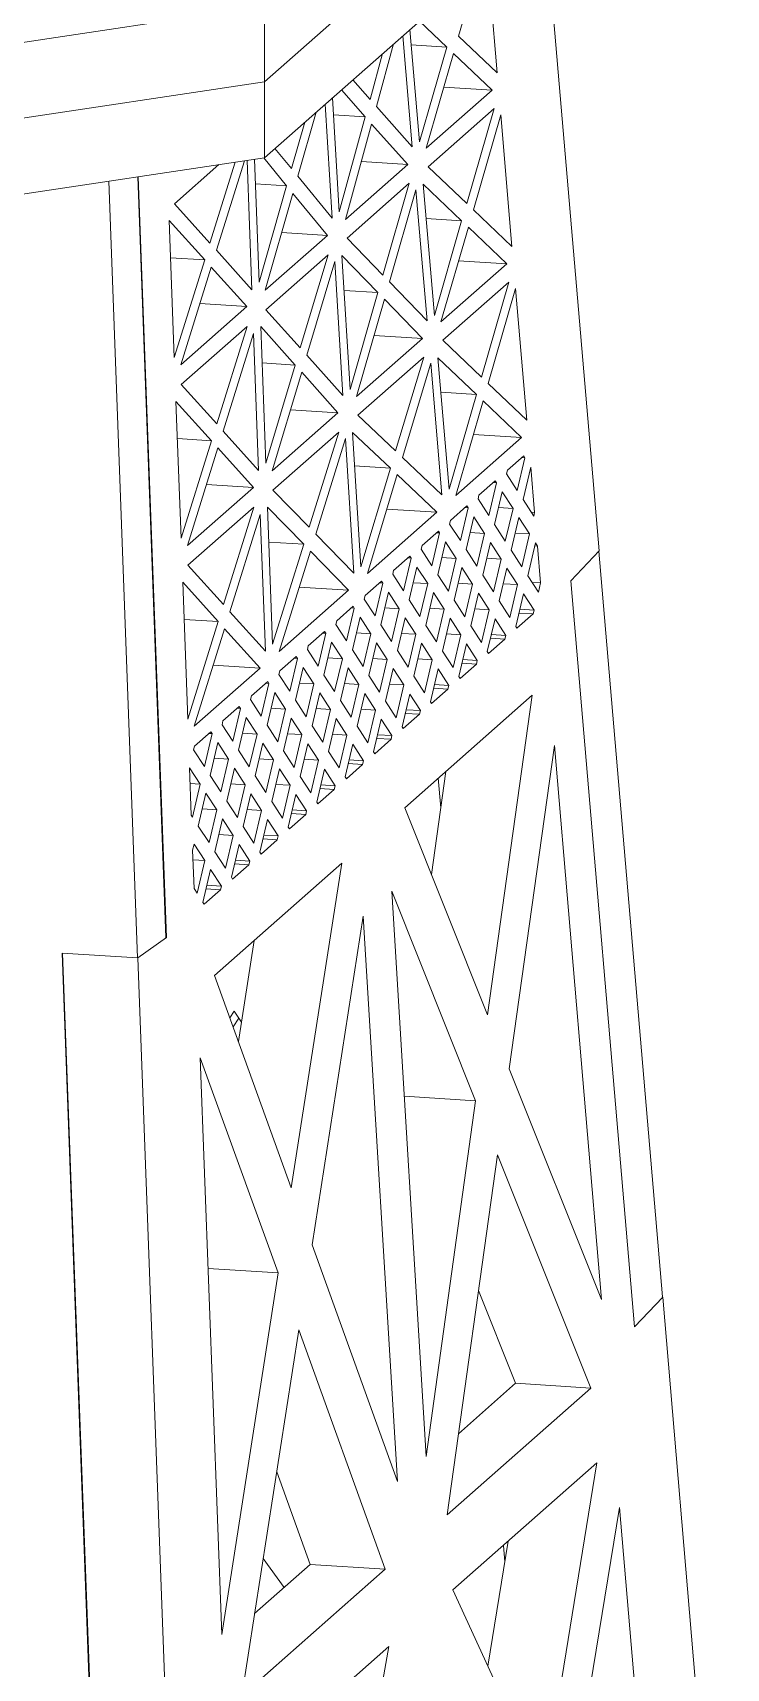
# Model space of a CAD drawing. Header units: millimetres. Extents: x 6136 to 7046, y 1563 to 2173.
# Drawn here: x 6894.51 to 6903.82, y 1925.04 to 1947 of the extents above; entities that cross this region are included whole.
import ezdxf

# ---------------------------------------------------------------- set-up
doc = ezdxf.new("R2010")
doc.units = ezdxf.units.MM
doc.header["$LTSCALE"] = 0.5
doc.layers.get('0').update_dxf_attribs({"color": 255})

# ---------------------------------------------------------------- blocks, each defined once
blk = doc.blocks.new('eiffel')
at = {"color": 3, "linetype": 'Continuous', "lineweight": 15}
for p, q in [((9.446, 181.752), (15.81, 187.364)), ((9.446, 180.338), (15.81, 185.95)), ((15.687, 173.005), (14.669, 184.944)), ((13.784, 181.922), (13.606, 184.007)), ((13.065, 182.606), (13.423, 183.845)), ((3.646, 182.293), (9.446, 183.166)), ((9.446, 183.166), (9.446, 181.752)), ((12.338, 180.632), (12.159, 182.73)), ((12.336, 182.886), (12.847, 182.4)), ((11.534, 181.291), (11.855, 182.462)), ((12.026, 182.613), (12.203, 180.538)), ((12.847, 182.4), (12.183, 182.442)), ((12.847, 182.4), (12.338, 180.632)), ((13.784, 181.922), (13.065, 182.606)), ((11.649, 182.281), (11.415, 181.425)), ((12.462, 180.514), (12.972, 182.281)), ((12.972, 182.281), (13.69, 181.597)), ((11.415, 181.425), (11.092, 181.789)), ((3.646, 180.879), (9.446, 181.752)), ((9.446, 181.752), (9.446, 180.338)), ((10.88, 181.603), (11.326, 181.101)), ((13.69, 181.597), (12.462, 180.514)), ((12.791, 181.654), (13.69, 181.597)), ((10.068, 179.991), (10.411, 181.189)), ((10.579, 181.337), (10.708, 179.212)), ((10.841, 179.329), (10.712, 181.454)), ((12.203, 180.538), (11.534, 181.291)), ((12.498, 180.171), (13.727, 181.254)), ((13.727, 181.254), (13.217, 179.487)), ((10.199, 181.002), (9.951, 180.134)), ((11.326, 181.101), (10.731, 181.139)), ((11.326, 181.101), (10.841, 179.329)), ((10.958, 179.187), (11.445, 180.966)), ((11.445, 180.966), (12.117, 180.209)), ((13.341, 179.368), (13.851, 181.136)), ((14.06, 178.684), (13.851, 181.136)), ((9.446, 180.338), (3.646, 179.465)), ((8.901, 180.256), (8.43, 178.747)), ((8.552, 178.612), (9.072, 180.281)), ((9.124, 180.289), (9.213, 177.877)), ((9.345, 178.018), (9.26, 180.31)), ((9.432, 180.335), (9.859, 179.815)), ((9.951, 180.134), (9.642, 180.51)), ((11.253, 180.265), (12.117, 180.209)), ((7.607, 165.797), (7.086, 179.983)), ((7.618, 165.798), (7.092, 179.983)), ((8.595, 180.21), (7.769, 179.481)), ((10.708, 179.212), (10.068, 179.991)), ((12.117, 180.209), (10.958, 179.187)), ((13.217, 179.487), (12.498, 180.171)), ((7.078, 165.417), (6.546, 179.901)), ((9.859, 179.815), (9.277, 179.852)), ((9.859, 179.815), (9.345, 178.018)), ((9.46, 177.866), (9.977, 179.672)), ((9.977, 179.672), (10.62, 178.889)), ((10.986, 178.837), (12.146, 179.861)), ((12.146, 179.861), (11.654, 178.147)), ((11.776, 178.021), (12.271, 179.742)), ((12.271, 179.742), (12.479, 177.295)), ((12.405, 179.846), (13.123, 179.162)), ((12.614, 177.394), (12.405, 179.846)), ((8.43, 178.747), (7.769, 179.481)), ((14.06, 178.684), (13.341, 179.368)), ((7.671, 179.166), (8.332, 178.432)), ((7.671, 179.166), (7.765, 176.614)), ((13.123, 179.162), (12.459, 179.204)), ((13.123, 179.162), (12.614, 177.394)), ((12.738, 177.276), (13.248, 179.043)), ((13.248, 179.043), (13.966, 178.359)), ((10.62, 178.889), (9.46, 177.866)), ((9.768, 178.943), (10.62, 178.889)), ((11.654, 178.147), (10.986, 178.837)), ((8.332, 178.432), (7.696, 178.472)), ((8.332, 178.432), (7.765, 176.614)), ((9.213, 177.877), (8.552, 178.612)), ((9.474, 177.504), (10.635, 178.527)), ((10.635, 178.527), (10.114, 176.79)), ((10.89, 178.517), (11.561, 177.824)), ((11.042, 176.019), (10.89, 178.517)), ((13.067, 178.416), (13.966, 178.359)), ((7.887, 176.479), (8.454, 178.297)), ((8.454, 178.297), (9.115, 177.562)), ((10.235, 176.655), (10.758, 178.4)), ((10.758, 178.4), (10.909, 175.903)), ((13.966, 178.359), (12.738, 177.276)), ((11.561, 177.824), (10.93, 177.865)), ((11.561, 177.824), (11.042, 176.019)), ((12.479, 177.295), (11.776, 178.021)), ((12.774, 176.933), (14.003, 178.016)), ((14.003, 178.016), (13.493, 176.249)), ((13.617, 176.13), (14.127, 177.898)), ((14.336, 175.446), (14.127, 177.898)), ((9.115, 177.562), (7.887, 176.479)), ((8.242, 177.618), (9.115, 177.562)), ((10.114, 176.79), (9.474, 177.504)), ((11.162, 175.886), (11.683, 177.698)), ((11.683, 177.698), (12.39, 176.968)), ((7.894, 176.11), (9.122, 177.193)), ((9.122, 177.193), (8.555, 175.376)), ((8.677, 175.241), (9.244, 177.058)), ((9.244, 177.058), (9.338, 174.506)), ((9.376, 177.189), (10.019, 176.472)), ((9.471, 174.641), (9.376, 177.189)), ((12.39, 176.968), (11.162, 175.886)), ((11.49, 177.026), (12.39, 176.968)), ((13.493, 176.249), (12.774, 176.933)), ((10.909, 175.903), (10.235, 176.655)), ((11.19, 175.536), (12.419, 176.62)), ((12.419, 176.62), (11.892, 174.87)), ((12.681, 176.608), (13.399, 175.924)), ((12.89, 174.157), (12.681, 176.608)), ((10.019, 176.472), (9.401, 176.511)), ((10.019, 176.472), (9.471, 174.641)), ((9.589, 174.498), (10.14, 176.337)), ((10.14, 176.337), (10.817, 175.581)), ((12.018, 174.751), (12.546, 176.508)), ((12.546, 176.508), (12.756, 174.052)), ((8.555, 175.376), (7.894, 176.11)), ((14.336, 175.446), (13.617, 176.13)), ((7.796, 175.795), (8.457, 175.061)), ((7.796, 175.795), (7.89, 173.243)), ((13.399, 175.924), (12.735, 175.966)), ((13.399, 175.924), (12.89, 174.157)), ((13.014, 174.038), (13.524, 175.805)), ((13.524, 175.805), (14.242, 175.121)), ((10.817, 175.581), (9.589, 174.498)), ((9.93, 175.638), (10.817, 175.581)), ((11.892, 174.87), (11.19, 175.536)), ((8.457, 175.061), (7.822, 175.101)), ((8.457, 175.061), (7.89, 173.243)), ((9.338, 174.506), (8.677, 175.241)), ((9.603, 174.136), (10.831, 175.22)), ((10.831, 175.22), (10.277, 173.446)), ((10.401, 173.319), (10.958, 175.1)), ((10.958, 175.1), (11.11, 172.594)), ((11.09, 175.217), (11.796, 174.548)), ((11.243, 172.711), (11.09, 175.217)), ((14.242, 175.121), (13.014, 174.038)), ((13.343, 175.179), (14.242, 175.121)), ((8.012, 173.108), (8.579, 174.926)), ((8.579, 174.926), (9.24, 174.191)), ((13.976, 174.512), (14.28, 174.78)), ((14.28, 174.78), (14.303, 174.745)), ((11.796, 174.548), (11.128, 174.591)), ((11.796, 174.548), (11.243, 172.711)), ((12.756, 174.052), (12.018, 174.751)), ((13.96, 174.443), (13.976, 174.512)), ((14.303, 174.745), (14.159, 174.134)), ((14.245, 174.749), (14.303, 174.745)), ((14.268, 173.965), (14.411, 174.571)), ((14.483, 173.722), (14.411, 174.571)), ((9.24, 174.191), (8.012, 173.108)), ((8.367, 174.247), (9.24, 174.191)), ((11.366, 172.584), (11.921, 174.429)), ((11.921, 174.429), (12.662, 173.727)), ((13.446, 174.044), (13.75, 174.312)), ((13.772, 174.277), (13.629, 173.666)), ((13.714, 174.281), (13.772, 174.277)), ((13.75, 174.312), (13.772, 174.277)), ((14.159, 174.134), (13.96, 174.443)), ((10.277, 173.446), (9.603, 174.136)), ((12.915, 173.576), (13.22, 173.844)), ((13.22, 173.844), (13.242, 173.81)), ((13.43, 173.975), (13.446, 174.044)), ((13.629, 173.666), (13.43, 173.975)), ((13.738, 173.498), (13.881, 174.109)), ((13.881, 174.109), (14.081, 173.8)), ((14.468, 173.657), (14.268, 173.965)), ((8.019, 172.739), (9.247, 173.823)), ((9.247, 173.823), (8.681, 172.005)), ((8.802, 171.87), (9.369, 173.688)), ((9.369, 173.688), (9.464, 171.135)), ((9.501, 173.822), (10.178, 173.129)), ((9.596, 171.265), (9.501, 173.822)), ((12.662, 173.727), (11.366, 172.584)), ((11.728, 173.787), (12.662, 173.727)), ((12.899, 173.507), (12.915, 173.576)), ((13.242, 173.81), (13.099, 173.199)), ((13.184, 173.813), (13.242, 173.81)), ((13.208, 173.03), (13.351, 173.641)), ((13.351, 173.641), (13.55, 173.332)), ((13.813, 173.817), (14.081, 173.8)), ((14.081, 173.8), (13.937, 173.189)), ((14.046, 173.02), (14.19, 173.631)), ((14.19, 173.631), (14.389, 173.323)), ((14.423, 173.726), (14.483, 173.722)), ((14.483, 173.722), (14.468, 173.657)), ((11.11, 172.594), (10.401, 173.319)), ((12.385, 173.109), (12.689, 173.377)), ((12.712, 173.342), (12.568, 172.731)), ((12.654, 173.346), (12.712, 173.342)), ((12.689, 173.377), (12.712, 173.342)), ((13.099, 173.199), (12.899, 173.507)), ((13.283, 173.349), (13.55, 173.332)), ((13.55, 173.332), (13.407, 172.721)), ((13.937, 173.189), (13.738, 173.498)), ((14.121, 173.34), (14.389, 173.323)), ((14.389, 173.323), (14.246, 172.712)), ((10.178, 173.129), (9.525, 173.17)), ((10.178, 173.129), (9.596, 171.265)), ((9.718, 171.131), (10.302, 173.002)), ((10.302, 173.002), (11.014, 172.274)), ((12.369, 173.04), (12.385, 173.109)), ((12.568, 172.731), (12.369, 173.04)), ((12.677, 172.562), (12.821, 173.173)), ((12.821, 173.173), (13.02, 172.865)), ((13.407, 172.721), (13.208, 173.03)), ((13.516, 172.553), (13.659, 173.163)), ((13.659, 173.163), (13.859, 172.855)), ((14.246, 172.712), (14.046, 173.02)), ((14.355, 172.543), (14.498, 173.154)), ((14.536, 173.094), (14.485, 173.098)), ((14.498, 173.154), (14.536, 173.094)), ((14.595, 172.409), (14.536, 173.094)), ((15.687, 173.005), (15.162, 172.451)), ((15.684, 173.003), (16.867, 159.097)), ((8.681, 172.005), (8.019, 172.739)), ((11.839, 172.572), (11.855, 172.641)), ((11.855, 172.641), (12.159, 172.909)), ((12.181, 172.874), (12.038, 172.263)), ((12.123, 172.878), (12.181, 172.874)), ((12.147, 172.094), (12.29, 172.705)), ((12.159, 172.909), (12.181, 172.874)), ((12.29, 172.705), (12.49, 172.397)), ((12.752, 172.882), (13.02, 172.865)), ((13.02, 172.865), (12.877, 172.254)), ((12.986, 172.085), (13.129, 172.696)), ((13.129, 172.696), (13.328, 172.387)), ((13.591, 172.872), (13.859, 172.855)), ((13.859, 172.855), (13.715, 172.244)), ((13.824, 172.075), (13.968, 172.686)), ((13.968, 172.686), (14.167, 172.378)), ((7.921, 172.424), (8.582, 171.69)), ((7.921, 172.424), (8.016, 169.872)), ((10.093, 172.333), (11.014, 172.274)), ((11.324, 172.173), (11.629, 172.441)), ((11.651, 172.406), (11.508, 171.796)), ((11.593, 172.41), (11.651, 172.406)), ((11.629, 172.441), (11.651, 172.406)), ((12.038, 172.263), (11.839, 172.572)), ((12.222, 172.414), (12.49, 172.397)), ((12.49, 172.397), (12.346, 171.786)), ((12.877, 172.254), (12.677, 172.562)), ((13.061, 172.404), (13.328, 172.387)), ((13.328, 172.387), (13.185, 171.776)), ((13.715, 172.244), (13.516, 172.553)), ((13.899, 172.395), (14.167, 172.378)), ((14.167, 172.378), (14.024, 171.767)), ((14.554, 172.234), (14.355, 172.543)), ((14.435, 172.419), (14.595, 172.409)), ((14.595, 172.409), (14.554, 172.234)), ((15.162, 172.451), (16.348, 158.54)), ((11.014, 172.274), (9.718, 171.131)), ((11.308, 172.104), (11.324, 172.173)), ((11.508, 171.796), (11.308, 172.104)), ((11.617, 171.627), (11.76, 172.238)), ((11.76, 172.238), (11.959, 171.929)), ((12.346, 171.786), (12.147, 172.094)), ((12.455, 171.617), (12.599, 172.228)), ((12.599, 172.228), (12.798, 171.919)), ((13.185, 171.776), (12.986, 172.085)), ((13.294, 171.607), (13.437, 172.218)), ((13.437, 172.218), (13.637, 171.91)), ((14.024, 171.767), (13.824, 172.075)), ((14.133, 171.598), (14.276, 172.209)), ((14.276, 172.209), (14.475, 171.9)), ((8.582, 171.69), (7.947, 171.73)), ((9.464, 171.135), (8.802, 171.87)), ((10.778, 171.636), (10.794, 171.705)), ((10.794, 171.705), (11.098, 171.974)), ((11.121, 171.939), (10.977, 171.328)), ((11.063, 171.942), (11.121, 171.939)), ((11.086, 171.159), (11.23, 171.77)), ((11.098, 171.974), (11.121, 171.939)), ((11.23, 171.77), (11.429, 171.461)), ((11.692, 171.946), (11.959, 171.929)), ((11.959, 171.929), (11.816, 171.318)), ((11.925, 171.149), (12.068, 171.76)), ((12.068, 171.76), (12.268, 171.452)), ((12.53, 171.937), (12.798, 171.919)), ((12.798, 171.919), (12.655, 171.309)), ((12.764, 171.14), (12.907, 171.751)), ((12.907, 171.751), (13.106, 171.442)), ((13.369, 171.927), (13.637, 171.91)), ((13.637, 171.91), (13.493, 171.299)), ((13.602, 171.13), (13.746, 171.741)), ((13.746, 171.741), (13.945, 171.432)), ((14.155, 171.563), (14.459, 171.831)), ((14.191, 171.848), (14.459, 171.831)), ((14.208, 171.917), (14.475, 171.9)), ((14.475, 171.9), (14.459, 171.831)), ((8.582, 171.69), (8.016, 169.872)), ((8.137, 169.737), (8.704, 171.555)), ((8.704, 171.555), (9.365, 170.82)), ((10.264, 171.238), (10.568, 171.506)), ((10.59, 171.471), (10.447, 170.86)), ((10.532, 171.475), (10.59, 171.471)), ((10.568, 171.506), (10.59, 171.471)), ((10.977, 171.328), (10.778, 171.636)), ((11.161, 171.479), (11.429, 171.461)), ((11.429, 171.461), (11.286, 170.85)), ((11.816, 171.318), (11.617, 171.627)), ((12, 171.469), (12.268, 171.452)), ((12.268, 171.452), (12.124, 170.841)), ((12.655, 171.309), (12.455, 171.617)), ((12.839, 171.459), (13.106, 171.442)), ((13.106, 171.442), (12.963, 170.831)), ((13.493, 171.299), (13.294, 171.607)), ((13.677, 171.45), (13.945, 171.432)), ((13.945, 171.432), (13.929, 171.363)), ((14.155, 171.563), (14.133, 171.598)), ((10.248, 171.169), (10.264, 171.238)), ((10.447, 170.86), (10.248, 171.169)), ((10.556, 170.691), (10.699, 171.302)), ((10.699, 171.302), (10.899, 170.994)), ((11.286, 170.85), (11.086, 171.159)), ((11.395, 170.682), (11.538, 171.293)), ((11.538, 171.293), (11.737, 170.984)), ((12.124, 170.841), (11.925, 171.149)), ((12.233, 170.672), (12.377, 171.283)), ((12.377, 171.283), (12.576, 170.974)), ((12.963, 170.831), (12.764, 171.14)), ((13.072, 170.662), (13.215, 171.273)), ((13.215, 171.273), (13.415, 170.965)), ((13.625, 171.095), (13.602, 171.13)), ((13.625, 171.095), (13.929, 171.363)), ((13.661, 171.38), (13.929, 171.363)), ((9.365, 170.82), (8.137, 169.737)), ((8.492, 170.876), (9.365, 170.82)), ((9.733, 170.77), (10.038, 171.038)), ((10.06, 171.003), (9.917, 170.392)), ((10.002, 171.007), (10.06, 171.003)), ((10.026, 170.224), (10.169, 170.835)), ((10.038, 171.038), (10.06, 171.003)), ((10.169, 170.835), (10.368, 170.526)), ((10.631, 171.011), (10.899, 170.994)), ((10.899, 170.994), (10.755, 170.383)), ((10.864, 170.214), (11.008, 170.825)), ((11.008, 170.825), (11.207, 170.516)), ((11.47, 171.001), (11.737, 170.984)), ((11.737, 170.984), (11.594, 170.373)), ((11.703, 170.204), (11.846, 170.815)), ((11.846, 170.815), (12.046, 170.507)), ((12.308, 170.991), (12.576, 170.974)), ((12.576, 170.974), (12.433, 170.363)), ((12.542, 170.195), (12.685, 170.806)), ((12.685, 170.806), (12.884, 170.497)), ((13.094, 170.628), (13.398, 170.896)), ((13.131, 170.913), (13.398, 170.896)), ((13.147, 170.982), (13.415, 170.965)), ((13.415, 170.965), (13.398, 170.896)), ((9.203, 170.302), (9.507, 170.571)), ((9.53, 170.536), (9.386, 169.925)), ((9.472, 170.539), (9.53, 170.536)), ((9.507, 170.571), (9.53, 170.536)), ((9.717, 170.701), (9.733, 170.77)), ((9.917, 170.392), (9.717, 170.701)), ((10.101, 170.543), (10.368, 170.526)), ((10.368, 170.526), (10.225, 169.915)), ((10.755, 170.383), (10.556, 170.691)), ((10.939, 170.533), (11.207, 170.516)), ((11.207, 170.516), (11.064, 169.905)), ((11.594, 170.373), (11.395, 170.682)), ((11.778, 170.524), (12.046, 170.507)), ((12.046, 170.507), (11.902, 169.896)), ((12.433, 170.363), (12.233, 170.672)), ((12.617, 170.514), (12.884, 170.497)), ((12.884, 170.497), (12.868, 170.428)), ((13.094, 170.628), (13.072, 170.662)), ((9.187, 170.233), (9.203, 170.302)), ((9.386, 169.925), (9.187, 170.233)), ((9.495, 169.756), (9.639, 170.367)), ((9.639, 170.367), (9.838, 170.058)), ((10.225, 169.915), (10.026, 170.224)), ((10.334, 169.746), (10.477, 170.357)), ((10.477, 170.357), (10.677, 170.049)), ((11.064, 169.905), (10.864, 170.214)), ((11.173, 169.737), (11.316, 170.348)), ((11.316, 170.348), (11.515, 170.039)), ((11.902, 169.896), (11.703, 170.204)), ((12.011, 169.727), (12.155, 170.338)), ((14.439, 170.315), (12.061, 168.218)), ((12.155, 170.338), (12.354, 170.029)), ((12.564, 170.16), (12.542, 170.195)), ((12.564, 170.16), (12.868, 170.428)), ((12.6, 170.445), (12.868, 170.428)), ((14.439, 170.315), (13.608, 164.357)), ((8.673, 169.835), (8.977, 170.103)), ((8.999, 170.068), (8.856, 169.457)), ((8.942, 170.072), (8.999, 170.068)), ((8.965, 169.288), (9.108, 169.899)), ((8.977, 170.103), (8.999, 170.068)), ((9.108, 169.899), (9.308, 169.591)), ((9.57, 170.075), (9.838, 170.058)), ((9.838, 170.058), (9.695, 169.447)), ((9.804, 169.279), (9.947, 169.89)), ((9.947, 169.89), (10.146, 169.581)), ((10.409, 170.066), (10.677, 170.049)), ((10.677, 170.049), (10.533, 169.438)), ((10.642, 169.269), (10.786, 169.88)), ((10.786, 169.88), (10.985, 169.571)), ((11.248, 170.056), (11.515, 170.039)), ((11.515, 170.039), (11.372, 169.428)), ((12.034, 169.692), (12.338, 169.96)), ((12.07, 169.977), (12.338, 169.96)), ((12.086, 170.046), (12.354, 170.029)), ((12.354, 170.029), (12.338, 169.96)), ((8.142, 169.367), (8.447, 169.635)), ((8.469, 169.6), (8.326, 168.989)), ((8.411, 169.604), (8.469, 169.6)), ((8.447, 169.635), (8.469, 169.6)), ((8.657, 169.766), (8.673, 169.835)), ((8.856, 169.457), (8.657, 169.766)), ((9.04, 169.608), (9.308, 169.591)), ((9.308, 169.591), (9.164, 168.98)), ((9.695, 169.447), (9.495, 169.756)), ((9.879, 169.598), (10.146, 169.581)), ((10.146, 169.581), (10.003, 168.97)), ((10.533, 169.438), (10.334, 169.746)), ((10.717, 169.588), (10.985, 169.571)), ((10.985, 169.571), (10.842, 168.96)), ((11.372, 169.428), (11.173, 169.737)), ((11.481, 169.259), (11.624, 169.87)), ((11.556, 169.579), (11.824, 169.562)), ((11.624, 169.87), (11.824, 169.562)), ((12.034, 169.692), (12.011, 169.727)), ((8.126, 169.298), (8.142, 169.367)), ((8.326, 168.989), (8.126, 169.298)), ((8.435, 168.821), (8.578, 169.431)), ((8.578, 169.431), (8.777, 169.123)), ((9.164, 168.98), (8.965, 169.288)), ((9.273, 168.811), (9.417, 169.422)), ((9.417, 169.422), (9.616, 169.113)), ((10.003, 168.97), (9.804, 169.279)), ((10.112, 168.801), (10.255, 169.412)), ((10.255, 169.412), (10.455, 169.104)), ((10.842, 168.96), (10.642, 169.269)), ((10.951, 168.792), (11.094, 169.403)), ((11.094, 169.403), (11.293, 169.094)), ((11.503, 169.224), (11.807, 169.493)), ((11.54, 169.51), (11.807, 169.493)), ((11.824, 169.562), (11.807, 169.493)), ((14.853, 169.376), (14.012, 163.348)), ((15.733, 159.05), (14.853, 169.376)), ((8.049, 168.961), (8.247, 168.655)), ((8.049, 168.961), (8.082, 168.077)), ((8.51, 169.14), (8.777, 169.123)), ((8.777, 169.123), (8.634, 168.512)), ((9.348, 169.13), (9.616, 169.113)), ((9.616, 169.113), (9.473, 168.502)), ((10.187, 169.121), (10.455, 169.104)), ((10.455, 169.104), (10.311, 168.493)), ((10.973, 168.757), (11.277, 169.025)), ((11.009, 169.042), (11.277, 169.025)), ((11.026, 169.111), (11.293, 169.094)), ((11.293, 169.094), (11.277, 169.025)), ((11.503, 169.224), (11.481, 169.259)), ((8.06, 168.667), (8.247, 168.655)), ((8.247, 168.655), (8.104, 168.044)), ((8.634, 168.512), (8.435, 168.821)), ((8.743, 168.343), (8.886, 168.954)), ((8.818, 168.663), (9.086, 168.646)), ((8.886, 168.954), (9.086, 168.646)), ((9.473, 168.502), (9.273, 168.811)), ((9.582, 168.334), (9.725, 168.944)), ((9.725, 168.944), (9.924, 168.636)), ((10.311, 168.493), (10.112, 168.801)), ((10.42, 168.324), (10.564, 168.935)), ((10.564, 168.935), (10.763, 168.626)), ((10.973, 168.757), (10.951, 168.792)), ((12.828, 168.894), (12.56, 166.974)), ((12.687, 168.769), (12.733, 168.218)), ((8.213, 167.875), (8.356, 168.486)), ((8.356, 168.486), (8.555, 168.178)), ((9.086, 168.646), (8.942, 168.035)), ((9.051, 167.866), (9.195, 168.477)), ((9.195, 168.477), (9.394, 168.168)), ((9.657, 168.653), (9.924, 168.636)), ((9.924, 168.636), (9.781, 168.025)), ((9.89, 167.856), (10.033, 168.467)), ((10.033, 168.467), (10.233, 168.159)), ((10.443, 168.289), (10.747, 168.557)), ((10.479, 168.574), (10.747, 168.557)), ((10.495, 168.643), (10.763, 168.626)), ((10.763, 168.626), (10.747, 168.557)), ((8.104, 168.044), (8.082, 168.077)), ((8.288, 168.195), (8.555, 168.178)), ((8.555, 168.178), (8.412, 167.567)), ((8.942, 168.035), (8.743, 168.343)), ((9.126, 168.185), (9.394, 168.168)), ((9.394, 168.168), (9.251, 167.557)), ((9.781, 168.025), (9.582, 168.334)), ((9.912, 167.821), (10.216, 168.089)), ((9.949, 168.107), (10.216, 168.089)), ((9.965, 168.176), (10.233, 168.159)), ((10.233, 168.159), (10.216, 168.089)), ((10.443, 168.289), (10.42, 168.324)), ((12.061, 168.218), (13.608, 164.357)), ((8.412, 167.567), (8.213, 167.875)), ((8.521, 167.398), (8.664, 168.009)), ((8.664, 168.009), (8.864, 167.7)), ((9.251, 167.557), (9.051, 167.866)), ((9.36, 167.388), (9.503, 167.999)), ((9.503, 167.999), (9.702, 167.691)), ((9.912, 167.821), (9.89, 167.856)), ((8.106, 167.424), (8.134, 167.541)), ((8.134, 167.541), (8.333, 167.233)), ((8.596, 167.718), (8.864, 167.7)), ((8.864, 167.7), (8.72, 167.09)), ((8.829, 166.921), (8.973, 167.532)), ((8.973, 167.532), (9.172, 167.223)), ((9.382, 167.354), (9.686, 167.622)), ((9.418, 167.639), (9.686, 167.622)), ((9.435, 167.708), (9.702, 167.691)), ((9.702, 167.691), (9.686, 167.622)), ((8.106, 167.424), (8.133, 166.71)), ((8.113, 167.247), (8.333, 167.233)), ((8.333, 167.233), (8.19, 166.622)), ((10.892, 167.186), (8.514, 165.09)), ((8.72, 167.09), (8.521, 167.398)), ((8.852, 166.886), (9.156, 167.154)), ((8.888, 167.171), (9.156, 167.154)), ((8.904, 167.24), (9.172, 167.223)), ((9.172, 167.223), (9.156, 167.154)), ((9.382, 167.354), (9.36, 167.388)), ((10.892, 167.186), (9.947, 161.129)), ((8.299, 166.453), (8.442, 167.064)), ((8.442, 167.064), (8.642, 166.755)), ((8.852, 166.886), (8.829, 166.921)), ((8.19, 166.622), (8.133, 166.71)), ((8.321, 166.418), (8.626, 166.686)), ((8.358, 166.703), (8.626, 166.686)), ((8.374, 166.772), (8.642, 166.755)), ((8.642, 166.755), (8.626, 166.686)), ((13.384, 162.755), (11.819, 166.663)), ((11.819, 166.663), (12.459, 156.122)), ((8.321, 166.418), (8.299, 166.453)), ((10.333, 160.064), (11.289, 166.195)), ((11.928, 155.654), (11.289, 166.195)), ((7.083, 165.418), (7.618, 165.798)), ((7.607, 165.799), (7.618, 165.798)), ((9.252, 165.74), (8.959, 163.861)), ((7.078, 165.417), (5.675, 165.505)), ((5.675, 165.505), (6.207, 151.021)), ((5.683, 165.505), (6.221, 151.025)), ((7.079, 165.418), (7.078, 165.417)), ((7.079, 165.418), (7.083, 165.418)), ((7.083, 165.418), (7.621, 150.935)), ((8.514, 165.09), (9.947, 161.129)), ((8.881, 164.425), (8.8, 164.3)), ((9.015, 164.219), (8.881, 164.425)), ((8.966, 164.294), (8.861, 164.131)), ((8.25, 163.552), (9.7, 159.545)), ((8.25, 163.552), (8.649, 152.803)), ((14.012, 163.348), (15.733, 159.05)), ((12.051, 162.84), (13.384, 162.755)), ((13.384, 162.755), (12.459, 156.122)), ((13.789, 161.745), (12.852, 155.034)), ((15.531, 157.396), (13.789, 161.745)), ((10.333, 160.064), (11.928, 155.654)), ((8.396, 159.628), (9.7, 159.545)), ((9.7, 159.545), (8.649, 152.803)), ((14.13, 157.486), (13.436, 159.218)), ((16.348, 158.54), (16.872, 159.093)), ((16.864, 159.094), (16.867, 159.097)), ((16.864, 159.094), (16.872, 159.093)), ((18.058, 145.182), (16.872, 159.093)), ((9.022, 151.656), (10.086, 158.48)), ((10.086, 158.48), (11.7, 154.018)), ((15.531, 157.396), (12.852, 155.034)), ((14.13, 157.486), (13.063, 156.545)), ((15.531, 157.396), (14.13, 157.486)), ((12.961, 153.632), (15.645, 155.999)), ((14.658, 149.938), (15.645, 155.999)), ((9.674, 155.837), (10.3, 154.108)), ((16.064, 155.167), (15.068, 149.047)), ((16.932, 144.992), (16.064, 155.167)), ((13.614, 152.211), (13.993, 154.542)), ((13.903, 154.463), (13.93, 154.153)), ((11.7, 154.018), (9.022, 151.656)), ((10.3, 154.108), (9.261, 153.192)), ((9.421, 154.219), (9.814, 153.679)), ((10.3, 154.108), (11.7, 154.018)), ((12.961, 153.632), (14.658, 149.938)), ((9.08, 150.209), (11.764, 152.576)), ((11.764, 152.576), (10.665, 146.416))]:
    blk.add_line(p, q, dxfattribs=at)

msp = doc.modelspace()

# ---------------------------------------------------------------- block references
at = {"color": 3, "xscale": 0.7200000000000001, "yscale": 0.7200000000000001, "zscale": 0.7200000000000001}
msp.add_blockref('eiffel', (6890.819, 1815.479), dxfattribs=at)

doc.saveas('drawing.dxf')
